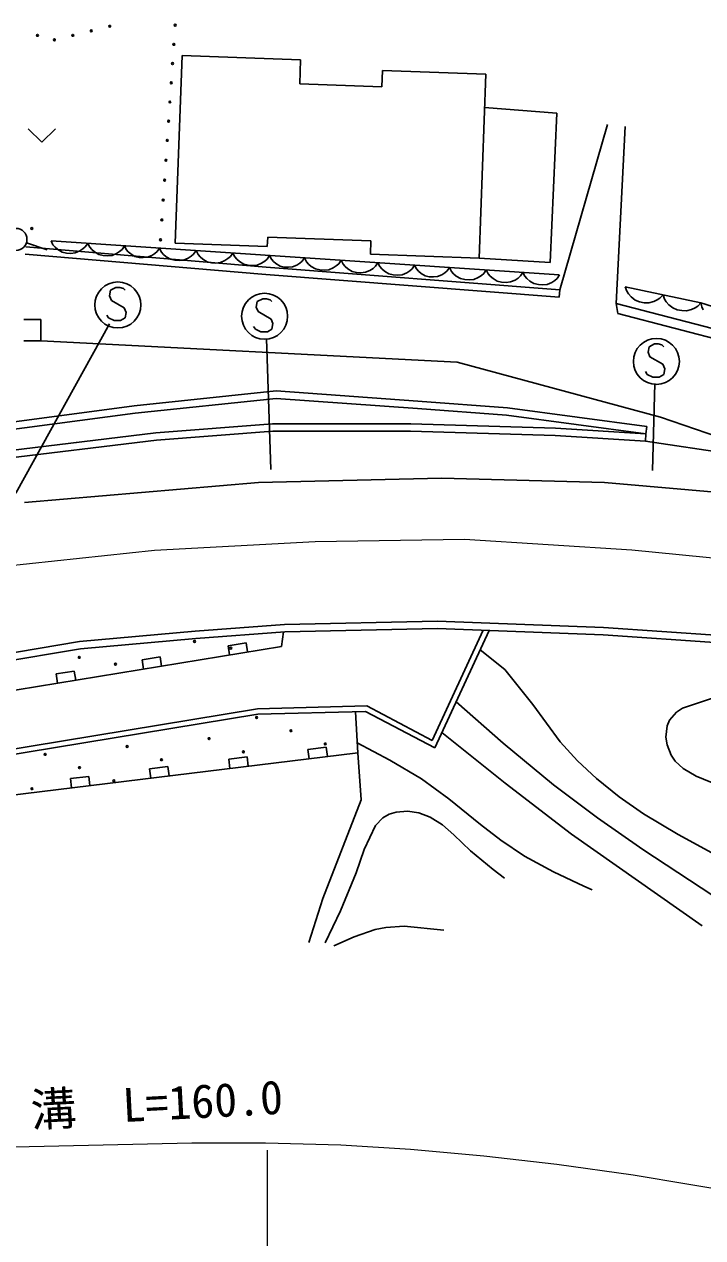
# Model space of a CAD drawing. Units: millimetres, scale not verified. Extents: x 40000 to 680000, y 20000 to 380000.
# Drawn here: x 172924 to 209791, y 253133 to 319035 of the extents above; entities that cross this region are included whole.
import ezdxf
from ezdxf.enums import TextEntityAlignment as Align

# ---------------------------------------------------------------- set-up
doc = ezdxf.new("R2010")
doc.units = ezdxf.units.MM
doc.header["$LTSCALE"] = 1000
doc.linetypes.add('CHAIN', pattern=[18.5, 12, -1.5, 3.5, -1.5])
for name, color, linetype, lineweight in [('M-BGD', 7, 'Continuous', 25), ('M-BGD-EXST', 7, 'Continuous', 25), ('M-BMK', 2, 'CHAIN', 13), ('M-STR-HTXT', 7, 'Continuous', 13), ('M-STR-STRC', 7, 'Continuous', 25)]:
    doc.layers.add(name, color=color, linetype=linetype, lineweight=lineweight)
doc.styles.add('ＭＳ ゴシック', font='')
doc.styles.get('ＭＳ ゴシック').set_extended_font_data('MS Gothic')

msp = doc.modelspace()

# ---------------------------------------------------------------- linework, layer by layer
at = {"layer": 'M-BGD'}
for p, q in [((181498, 317333), (181125, 307145)), ((187940, 317098), (181498, 317333)), ((187893, 315797), (187940, 317098)), ((192388, 316532), (192356, 315634)), ((198003, 316327), (192388, 316532)), ((192356, 315634), (187893, 315797)), ((197637, 306336), (198003, 316327)), ((201862, 314200), (197936, 314509)), ((201494, 306102), (201862, 314200)), ((173130, 313352), (173880, 312632)), ((173880, 312632), (174630, 313352)), ((202027, 304612), (204623, 313587)), ((205090, 303870), (205578, 313480)), ((173038, 307158), (174177, 306778)), ((174377, 307268), (174483, 307060)), ((174377, 307268), (201984, 305427)), ((176239, 306943), (176372, 307135)), ((176372, 307135), (176479, 306927)), ((181125, 307145), (186131, 306962)), ((186131, 306962), (186150, 307472)), ((186150, 307472), (191759, 307267)), ((191759, 307267), (191733, 306552)), ((172978, 306545), (186045, 305441)), ((173011, 306944), (186077, 305839)), ((174483, 307060), (174595, 306932)), ((174595, 306932), (174747, 306802)), ((174747, 306802), (174978, 306666)), ((174978, 306666), (175215, 306610)), ((175215, 306610), (175454, 306594)), ((175454, 306594), (175697, 306618)), ((175697, 306618), (175944, 306722)), ((175944, 306722), (176112, 306831)), ((176112, 306831), (176239, 306943)), ((176479, 306927), (176591, 306799)), ((176591, 306799), (176742, 306669)), ((176742, 306669), (176974, 306533)), ((176974, 306533), (177211, 306477)), ((177211, 306477), (177450, 306461)), ((177450, 306461), (177692, 306485)), ((177692, 306485), (177940, 306589)), ((177940, 306589), (178107, 306698)), ((178107, 306698), (178235, 306810)), ((178235, 306810), (178368, 307001)), ((178368, 307001), (178469, 306804)), ((178469, 306804), (178575, 306683)), ((178575, 306683), (178719, 306559)), ((178719, 306559), (178939, 306430)), ((179622, 306385), (179857, 306483)), ((179857, 306483), (180016, 306587)), ((180016, 306587), (180137, 306693)), ((180137, 306693), (180264, 306875)), ((180264, 306875), (180370, 306668)), ((180370, 306668), (180482, 306540)), ((180482, 306540), (180634, 306409)), ((181999, 306439), (182126, 306550)), ((182126, 306550), (182259, 306742)), ((182259, 306742), (182366, 306535)), ((182366, 306535), (182478, 306407)), ((184122, 306417), (184255, 306609)), ((184255, 306609), (184361, 306401)), ((186117, 306284), (186250, 306476)), ((186250, 306476), (186352, 306279)), ((191733, 306552), (197637, 306336)), ((178939, 306430), (179164, 306377)), ((179164, 306377), (179392, 306362)), ((179392, 306362), (179622, 306385)), ((180634, 306409), (180865, 306274)), ((180865, 306274), (181102, 306218)), ((181102, 306218), (181341, 306202)), ((181341, 306202), (181584, 306226)), ((181584, 306226), (181831, 306330)), ((181831, 306330), (181999, 306439)), ((182478, 306407), (182629, 306276)), ((182629, 306276), (182861, 306141)), ((182861, 306141), (183097, 306085)), ((183097, 306085), (183337, 306069)), ((183337, 306069), (183579, 306093)), ((183579, 306093), (183827, 306197)), ((183827, 306197), (183994, 306306)), ((183994, 306306), (184122, 306417)), ((184361, 306401), (184473, 306274)), ((184473, 306274), (184625, 306143)), ((184625, 306143), (184856, 306008)), ((184856, 306008), (185093, 305952)), ((185093, 305952), (185333, 305936)), ((185333, 305936), (185575, 305960)), ((185575, 305960), (185822, 306064)), ((185822, 306064), (185990, 306173)), ((185990, 306173), (186117, 306284)), ((186077, 305839), (202027, 304612)), ((186352, 306279), (186458, 306157)), ((186458, 306157), (186602, 306034)), ((186602, 306034), (186822, 305905)), ((186822, 305905), (187047, 305852)), ((187047, 305852), (187274, 305836)), ((187274, 305836), (187504, 305859)), ((187504, 305859), (187739, 305958)), ((187739, 305958), (187899, 306061)), ((187899, 306061), (188020, 306168)), ((188020, 306168), (188146, 306350)), ((188146, 306350), (188253, 306142)), ((188253, 306142), (188364, 306014)), ((188364, 306014), (188516, 305884)), ((188516, 305884), (188748, 305748)), ((189466, 305700), (189713, 305804)), ((189713, 305804), (189881, 305913)), ((189881, 305913), (190009, 306025)), ((190009, 306025), (190142, 306217)), ((190142, 306217), (190248, 306009)), ((190248, 306009), (190360, 305881)), ((190360, 305881), (190512, 305751)), ((191877, 305780), (192004, 305892)), ((192004, 305892), (192137, 306084)), ((192137, 306084), (192244, 305876)), ((192244, 305876), (192356, 305748)), ((194000, 305759), (194133, 305950)), ((194133, 305950), (194234, 305753)), ((195902, 305642), (196029, 305824)), ((196029, 305824), (196135, 305617)), ((197637, 306336), (201494, 306102)), ((186045, 305441), (201996, 304214)), ((188748, 305748), (188984, 305692)), ((188984, 305692), (189224, 305676)), ((189224, 305676), (189466, 305700)), ((190512, 305751), (190743, 305615)), ((190743, 305615), (190980, 305559)), ((190980, 305559), (191219, 305543)), ((191219, 305543), (191462, 305567)), ((191462, 305567), (191709, 305671)), ((191709, 305671), (191877, 305780)), ((192356, 305748), (192507, 305618)), ((192507, 305618), (192739, 305482)), ((192739, 305482), (192976, 305426)), ((192976, 305426), (193215, 305410)), ((193215, 305410), (193457, 305434)), ((193457, 305434), (193705, 305538)), ((193705, 305538), (193872, 305647)), ((193872, 305647), (194000, 305759)), ((194234, 305753), (194340, 305632)), ((194340, 305632), (194484, 305508)), ((194484, 305508), (194704, 305379)), ((194704, 305379), (194929, 305326)), ((194929, 305326), (195157, 305311)), ((195157, 305311), (195387, 305334)), ((195387, 305334), (195622, 305432)), ((195622, 305432), (195781, 305536)), ((195781, 305536), (195902, 305642)), ((196135, 305617), (196247, 305489)), ((196247, 305489), (196399, 305358)), ((196399, 305358), (196630, 305223)), ((196630, 305223), (196867, 305167)), ((196867, 305167), (197106, 305151)), ((197106, 305151), (197349, 305175)), ((197349, 305175), (197596, 305279)), ((197596, 305279), (197764, 305388)), ((197764, 305388), (197891, 305499)), ((197891, 305499), (198024, 305691)), ((198024, 305691), (198131, 305484)), ((198131, 305484), (198243, 305356)), ((198243, 305356), (198394, 305225)), ((198394, 305225), (198626, 305090)), ((199344, 305042), (199592, 305146)), ((199592, 305146), (199759, 305255)), ((199759, 305255), (199887, 305366)), ((199887, 305366), (200020, 305558)), ((200020, 305558), (200126, 305350)), ((200126, 305350), (200238, 305223)), ((200238, 305223), (200390, 305092)), ((201755, 305122), (201882, 305233)), ((201882, 305233), (202016, 305425)), ((198626, 305090), (198863, 305034)), ((198863, 305034), (199102, 305018)), ((199102, 305018), (199344, 305042)), ((200390, 305092), (200621, 304957)), ((200621, 304957), (200858, 304901)), ((200858, 304901), (201098, 304885)), ((201098, 304885), (201340, 304909)), ((201340, 304909), (201587, 305013)), ((201587, 305013), (201755, 305122)), ((201996, 304214), (202027, 304612)), ((205578, 304768), (205658, 304537)), ((205578, 304768), (209688, 303909)), ((205658, 304537), (205755, 304388)), ((205090, 303870), (213878, 301574)), ((205183, 303329), (205090, 303870)), ((205755, 304388), (205894, 304230)), ((205894, 304230), (206115, 304055)), ((206115, 304055), (206353, 303963)), ((206353, 303963), (206600, 303911)), ((206600, 303911), (206855, 303901)), ((206855, 303901), (207128, 303972)), ((207128, 303972), (207318, 304061)), ((207318, 304061), (207467, 304159)), ((207467, 304159), (207633, 304339)), ((207633, 304339), (207714, 304107)), ((207714, 304107), (207811, 303958)), ((207811, 303958), (207950, 303801)), ((209522, 303729), (209689, 303909)), ((209688, 303909), (209741, 303682)), ((209688, 303909), (213492, 302682)), ((205183, 303329), (213695, 301105)), ((207950, 303801), (208171, 303626)), ((208171, 303626), (208409, 303533)), ((208409, 303533), (208655, 303482)), ((208655, 303482), (208911, 303471)), ((208911, 303471), (209183, 303543)), ((209183, 303543), (209373, 303632)), ((209373, 303632), (209522, 303729)), ((209741, 303682), (209818, 303531)), ((172906, 302993), (173826, 302993)), ((173826, 302993), (173826, 301843)), ((173826, 301843), (172906, 301843)), ((173826, 301843), (196449, 300692)), ((196449, 300692), (207492, 297701)), ((178901, 298317), (186611, 299119)), ((178948, 297920), (186617, 298717)), ((186611, 299119), (194315, 298564)), ((186617, 298717), (194286, 298165)), ((194315, 298564), (199174, 298195)), ((169746, 296693), (178948, 297920)), ((170069, 297139), (178901, 298317)), ((194286, 298165), (199132, 297797)), ((199174, 298195), (206756, 297182)), ((180074, 296846), (186417, 297338)), ((186417, 297338), (193924, 297338)), ((193924, 297338), (201789, 297092)), ((199132, 297797), (206703, 296785)), ((207492, 297701), (214854, 295171)), ((168470, 295433), (180074, 296846)), ((180114, 296447), (186433, 296938)), ((186433, 296938), (193918, 296938)), ((193918, 296938), (201770, 296693)), ((201770, 296693), (206678, 296386)), ((201789, 297092), (206703, 296785)), ((206678, 296386), (206703, 296785)), ((206703, 296785), (206756, 297182)), ((168519, 295036), (180114, 296447)), ((214854, 295171), (206678, 296386)), ((175934, 285517), (182209, 286071)), ((182209, 286071), (187069, 286440)), ((182242, 285673), (187089, 286041)), ((186905, 285249), (187014, 286035)), ((187069, 286440), (195374, 286625)), ((187089, 286041), (195371, 286225)), ((195090, 280145), (197856, 286128)), ((195230, 279733), (198180, 286116)), ((195371, 286225), (204377, 285875)), ((195374, 286625), (204398, 286274)), ((204398, 286274), (210732, 285844)), ((168392, 284255), (175934, 285517)), ((175984, 285120), (182242, 285673)), ((184981, 285441), (183995, 285279)), ((185062, 284947), (184981, 285441)), ((204377, 285875), (210696, 285446)), ((168218, 282188), (186905, 285249)), ((168456, 283860), (175984, 285120)), ((183995, 285279), (184075, 284786)), ((180310, 284676), (179323, 284514)), ((179323, 284514), (179404, 284020)), ((180390, 284182), (180310, 284676)), ((175638, 283910), (174651, 283749)), ((174651, 283749), (174732, 283255)), ((175719, 283417), (175638, 283910)), ((168583, 279063), (185594, 281861)), ((168653, 278770), (185622, 281561)), ((185594, 281861), (191533, 282011)), ((185622, 281561), (191463, 281709)), ((191049, 279472), (190931, 281695)), ((191463, 281709), (195230, 279733)), ((191533, 282011), (195090, 280145)), ((171977, 277137), (191049, 279472)), ((189334, 279767), (188341, 279646)), ((188341, 279646), (188402, 279149)), ((189395, 279270), (189334, 279767)), ((191049, 279472), (191224, 276919)), ((185032, 279242), (184039, 279120)), ((184039, 279120), (184100, 278624)), ((185093, 278745), (185032, 279242)), ((176428, 278191), (175435, 278070)), ((176488, 277695), (176428, 278191)), ((180730, 278717), (179737, 278595)), ((179737, 278595), (179798, 278099)), ((180790, 278220), (180730, 278717)), ((175435, 278070), (175496, 277574)), ((191224, 276919), (189153, 271550)), ((189153, 271550), (188386, 269173))]:
    msp.add_line(p, q, dxfattribs=at)
for points in [[(217003, 270926), (213717, 272397), (210293, 274045), (208456, 275026), (206567, 276159), (205252, 277071), (204012, 278067), (202988, 279026), (202039, 280062), (200554, 282087), (199028, 283993), (197690, 285055)], [(214937, 284965), (214209, 284241), (213286, 283487), (212676, 283144), (211956, 282869), (210371, 282458), (208700, 281889), (208366, 281668), (207991, 281243), (207858, 280929), (207794, 280322), (207854, 279905), (208075, 279336), (208300, 279017), (208734, 278619), (209441, 278204), (210229, 277866), (219080, 274010), (221686, 273008), (224469, 271821), (225838, 271110), (227203, 270275), (228169, 269638)], [(196390, 282243), (198942, 279994), (201673, 277733), (204071, 275932), (206532, 274213), (213507, 269638)], [(195617, 280570), (199052, 277820), (202666, 275059), (209764, 270067)], [(191021, 280013), (192792, 279074), (194507, 278049), (196003, 276963), (197718, 275576), (198825, 274719), (200110, 273861), (201689, 273004), (203324, 272235), (203775, 272031)], [(189278, 269142), (190112, 270890), (190967, 272943), (191402, 274210), (192013, 275524), (192406, 275932), (192748, 276129), (193127, 276246), (193747, 276296), (194369, 276209), (194980, 275980), (195650, 275549), (196260, 275015), (197173, 274143), (198412, 273126), (199017, 272669)], [(189738, 268988), (190857, 269480), (191991, 269865), (192576, 269985), (193558, 270048), (195720, 269832)]]:
    msp.add_lwpolyline(points, dxfattribs=at)
for centre, radius in [((177567, 318924), 50), ((181125, 318985), 50), ((173641, 318433), 50), ((175563, 318433), 50), ((176565, 318679), 50), ((174561, 318188), 50), ((181054, 317943), 50), ((180982, 316900), 50), ((180911, 315857), 50), ((180839, 314814), 50), ((180768, 313771), 50), ((180696, 312728), 50), ((180622, 311648), 50), ((180549, 310568), 50), ((180475, 309488), 50), ((180401, 308409), 50), ((172469, 307347), 600), ((173334, 307942), 50), ((180328, 307329), 50), ((182178, 285517), 50), ((175913, 284652), 50), ((184144, 285150), 50), ((177879, 284285), 50), ((185548, 281387), 50), ((182963, 280240), 50), ((187414, 280667), 50), ((174059, 279385), 50), ((178511, 279812), 50), ((184829, 279520), 50), ((189280, 279948), 50), ((180377, 279093), 50), ((175925, 278666), 50), ((173340, 277519), 50), ((177792, 277946), 50)]:
    msp.add_circle(centre, radius, dxfattribs=at)
at = {"layer": 'M-BGD-EXST'}
for p, q in [((177608, 304590), (177558, 304290)), ((177908, 304740), (177608, 304590)), ((178108, 304740), (177908, 304740)), ((178308, 304690), (178108, 304740)), ((178408, 304590), (178308, 304690)), ((177558, 304290), (177658, 304040)), ((177658, 304040), (178358, 303640)), ((185584, 303977), (185534, 303677)), ((185884, 304127), (185584, 303977)), ((186084, 304127), (185884, 304127)), ((186284, 304077), (186084, 304127)), ((186384, 303977), (186284, 304077)), ((177508, 303090), (177408, 303240)), ((178358, 303640), (178458, 303390)), ((178458, 303390), (178408, 303090)), ((185534, 303677), (185634, 303427)), ((185634, 303427), (186334, 303027)), ((172463, 293568), (177555, 302771)), ((177808, 302940), (177508, 303090)), ((178158, 302940), (177808, 302940)), ((178408, 303090), (178158, 302940)), ((185484, 302477), (185384, 302627)), ((186334, 303027), (186434, 302777)), ((186434, 302777), (186384, 302477)), ((185784, 302327), (185484, 302477)), ((186134, 302327), (185784, 302327)), ((186082, 301973), (186328, 294857)), ((186384, 302477), (186134, 302327)), ((206872, 301523), (206822, 301223)), ((206822, 301223), (206922, 300973)), ((207172, 301673), (206872, 301523)), ((207372, 301673), (207172, 301673)), ((207572, 301623), (207372, 301673)), ((207672, 301523), (207572, 301623)), ((206922, 300973), (207622, 300573)), ((207622, 300573), (207722, 300323)), ((206772, 300023), (206672, 300173)), ((207072, 299873), (206772, 300023)), ((207422, 299873), (207072, 299873)), ((207672, 300023), (207422, 299873)), ((207722, 300323), (207672, 300023)), ((207187, 299519), (207064, 294795))]:
    msp.add_line(p, q, dxfattribs=at)
for centre in [(178008, 303790), (185984, 303177), (207272, 300723)]:
    msp.add_circle(centre, 1250, dxfattribs=at)
at = {"layer": 'M-BMK'}
for p, q in [((179998, 290467), (188722, 290947)), ((188722, 290947), (196839, 291074)), ((196839, 291074), (205946, 290499)), ((171850, 289605), (179998, 290467)), ((205946, 290499), (214573, 289636))]:
    msp.add_line(p, q, dxfattribs=at)
at = {"layer": 'M-STR-HTXT'}
msp.add_line((186131, 257895), (186131, 250406), dxfattribs=at)
msp.add_lwpolyline([(134088, 245149), (142568, 249993), (144676, 251142), (146853, 252212), (148874, 253071), (150935, 253838), (153986, 254827), (156993, 255698), (159707, 256411), (162438, 257026), (164600, 257415), (166600, 257673), (169388, 257917), (172387, 258074), (182033, 258286), (186031, 258284), (190126, 258175), (193919, 257940), (197904, 257586), (201857, 257129), (206017, 256544), (215085, 255028)], dxfattribs=at)
at = {"layer": 'M-STR-STRC'}
for p, q in [((172941, 293066), (185643, 294145)), ((185643, 294145), (195588, 294384)), ((195588, 294384), (204455, 294145)), ((204455, 294145), (211405, 293546))]:
    msp.add_line(p, q, dxfattribs=at)

# ---------------------------------------------------------------- texts
at = {"layer": 'M-STR-HTXT', "style": 'ＭＳ ゴシック'}
msp.add_text('側\u3000溝\u3000L=160.0', height=1833, rotation=3, dxfattribs=at).set_placement((168348, 258340), align=Align.BOTTOM_LEFT)

doc.saveas('drawing.dxf')
